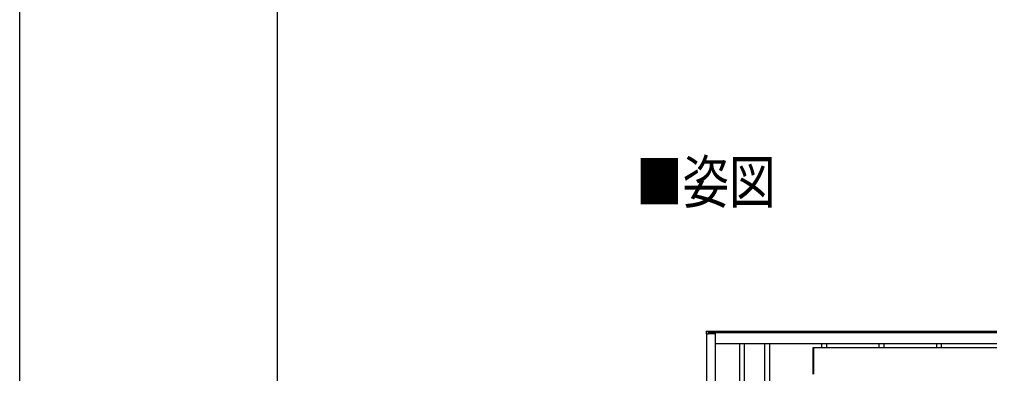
# Model space of a CAD drawing. Units: millimetres, scale not verified. Extents: x -12615 to 12615, y -8910 to 8910.
# Drawn here: x -12615 to -9233, y 1615 to 2849 of the extents above; entities that cross this region are included whole.
import ezdxf
from ezdxf.enums import TextEntityAlignment as Align

# ---------------------------------------------------------------- set-up
doc = ezdxf.new("R2010")
doc.units = ezdxf.units.MM
doc.header["$LTSCALE"] = 50
for name, color, linetype in [('0-2_USER1', 3, 'Continuous'), ('0-5_YKK_A1', 4, 'Continuous'), ('0-7_YKK_ZWAK', 7, 'Continuous')]:
    doc.layers.add(name, color=color, linetype=linetype)
doc.styles.add('ＭＳ ゴシック', font='')
doc.styles.get('ＭＳ ゴシック').set_extended_font_data('MS Gothic')

msp = doc.modelspace()

# ---------------------------------------------------------------- linework, layer by layer
at = {"layer": '0-5_YKK_A1'}
for p, q in [((-10221.35, 1762.66), (-10221.35, 1760.51)), ((-10221.35, 1760.51), (-10221.35, 1753.48)), ((-10220.88, 1763.16), (-10213.35, 1763.64)), ((-10220.88, 1763.16), (-10213.35, 1763.64)), ((-10220.88, 1763.16), (-10220.88, 1763.16)), ((-10213.35, 1761.44), (-10213.35, 1763.64)), ((-4816.35, 1762.06), (-10213.35, 1762.06)), ((-4816.35, 1762.06), (-10213.35, 1762.06)), ((-10213.35, 1760.92), (-10213.35, 1761.44)), ((-10213.35, 1755.22), (-10213.35, 1760.92)), ((-10220.88, 1753.45), (-10215.17, 1753.43)), ((-10219.85, 1753.45), (-10219.85, 148.51)), ((-10215.17, 1754.63), (-10215.17, 1753.43)), ((-10214.85, 1754.79), (-10214.85, 1754.65)), ((-10214.85, 1753.45), (-10214.85, 1754.65)), ((-10190.35, 1754.5), (-10214.85, 1754.5)), ((-10213.35, 1755.22), (-10214.57, 1755.23)), ((-10213.35, 1754.94), (-10214.55, 1754.94)), ((-10214.55, 1754.57), (-10189.85, 1754.57)), ((-4816.35, 1757.06), (-10213.35, 1757.06)), ((-10213.35, 1754.94), (-10213.35, 1755.22)), ((-10189.85, 1754.57), (-10189.85, 1754.53)), ((-10189.85, 1754.53), (-10189.85, 147.57)), ((-10189.85, 1720.14), (-4839.85, 1720.14)), ((-10104.85, 1720.14), (-10104.85, 182.14)), ((-10088.85, 1720.14), (-10088.85, 182.14)), ((-10017.85, 1720.14), (-10017.85, 1411.64)), ((-10000.85, 1720.14), (-10000.85, 1411.64)), ((-9849.35, 1704.55), (-9849.35, 1615.73)), ((-9846.85, 1705.64), (-9848.41, 1705.54)), ((-9846.85, 1704.64), (-9846.85, 1705.64)), ((-9817.85, 1705.14), (-9817.85, 1720.14)), ((-9800.85, 1705.14), (-9800.85, 1720.14)), ((-9617.85, 1705.14), (-9617.85, 1720.14)), ((-9600.85, 1705.14), (-9600.85, 1720.14)), ((-9417.85, 1705.14), (-9417.85, 1720.14)), ((-9400.85, 1705.14), (-9400.85, 1720.14))]:
    msp.add_line(p, q, dxfattribs=at)
for points in [[(-10214.35, 1754.94), (-10214.35, 1754.77), (-10214.35, 1754.57)], [(-9848.41, 1614.74), (-9846.85, 1614.64), (-9846.85, 1615.64), (-9846.85, 1704.64)], [(-8796.85, 1705.14), (-9846.85, 1705.14), (-9846.85, 1615.14)]]:
    msp.add_lwpolyline(points, dxfattribs=at)
for centre, radius, start, end in [((-10220.85, 1762.66), 0.5, 93.6779, 180), ((-10220.85, 1762.66), 0.5, 93.45768, 179.96389), ((-10220.99, 1755.66), 2.22, 260.72687, 272.90443), ((-10215.09, 1756.19), 1.56, 266.97246, 278.66465), ((-10215.09, 1755), 1.56, 266.97246, 278.66465), ((-10214.63, 1756.01), 1.45, 261.04481, 272.9634), ((-10213.45, 1755.15), 1.12, 176.1775, 190.80808), ((-10190.23, 1756.91), 2.41, 267.0366, 278.95519), ((-9848.35, 1704.55), 1, 93.5, 180), ((-9848.35, 1615.73), 1, 180, 266.5)]:
    msp.add_arc(centre, radius, start, end, dxfattribs=at)
for centre, major_axis, ratio, start_param, end_param in [((-10214.57, 1754.63), (0.501, -0.331), 0.996522, 2.1531317, 3.7239281), ((-10214.55, 1754.65), (0.234, -0.189), 0.99347, 2.2491503, 3.8199466)]:
    msp.add_ellipse(centre, major_axis=major_axis, ratio=ratio, start_param=start_param, end_param=end_param, dxfattribs=at)
at = {"layer": '0-7_YKK_ZWAK'}
msp.add_line((-11714.94, -7575), (-11714.94, 8325), dxfattribs=at)
msp.add_lwpolyline([(-12615, -8910), (12615, -8910), (12615, 8910), (-12615, 8910)], close=True, dxfattribs=at)

# ---------------------------------------------------------------- texts
at = {"layer": '0-2_USER1', "style": 'ＭＳ ゴシック', "width": 0.8}
msp.add_text('■姿図', height=148.5, dxfattribs=at).set_placement((-10465.6, 2164.5), align=Align.BOTTOM_LEFT)

doc.saveas('drawing.dxf')
